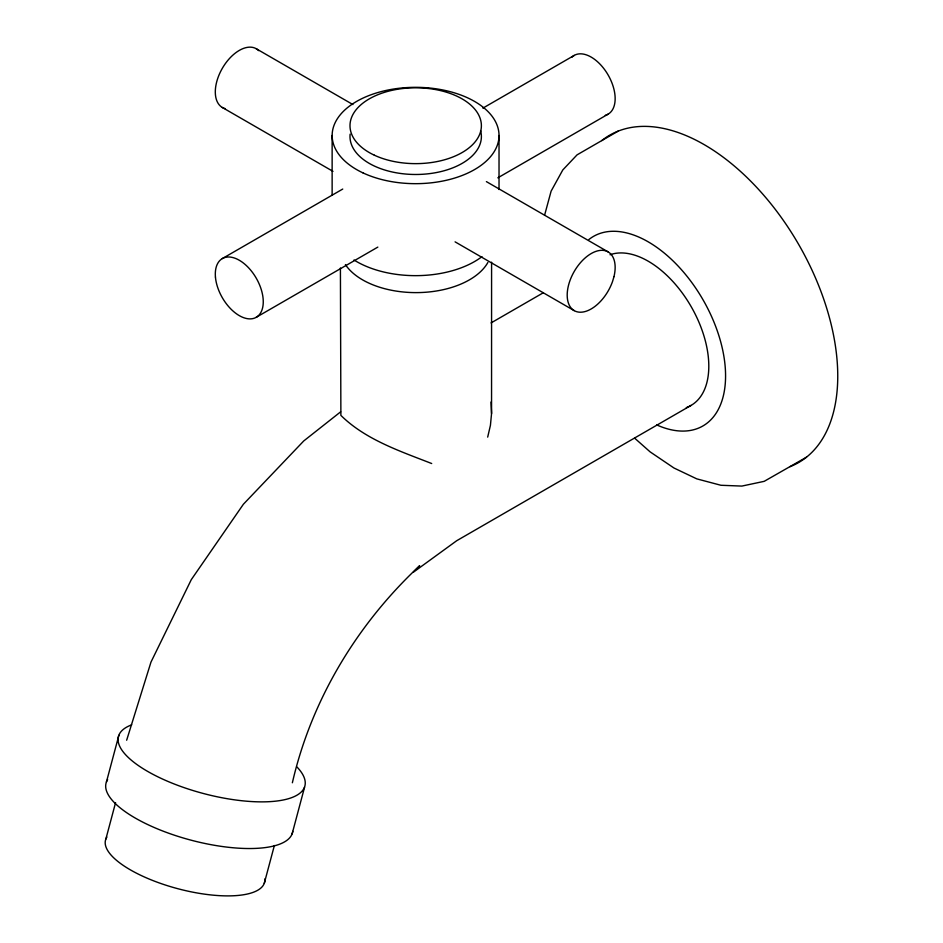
<?xml version="1.0" encoding="UTF-8"?>
<svg xmlns="http://www.w3.org/2000/svg" width="943" height="943" viewBox="0 0 943 943"><rect width="100%" height="100%" fill="white"/><g stroke="black" fill="none" stroke-linecap="round" stroke-linejoin="round"><path stroke-width="1.41" d="M487.684 437.116L490.431 425.317L491.551 413.529L491.586 262.189M106.429 781.983L118.865 735.34M105.852 839.117L115.576 802.634M264.264 883.379L274.378 845.494M292.13 833.871L304.565 787.216M544.582 215.263L551.113 191.146L562.806 169.94L577.057 154.864L618.219 131.101M292.365 782.773C311.508 699.517 357.397 623.842 419.682 565.717L413.258 572.318L456.73 540.704L691.042 405.419M126.657 740.22L150.974 662.104L191.299 579.639L243.388 504.246L303.764 440.935L340.671 411.808M222.324 258.571L342.745 189.048M482.887 108.139L574.216 55.413M256.237 317.308L377.837 247.101M497.845 177.826L608.129 114.15M491.055 322.919L543.109 292.872M806.489 457.178L764.184 481.343L741.858 486.081L720.923 485.268L696.783 478.867L673.962 467.999L650.092 451.85L634.769 438.271M431.694 463.532C400.103 451.167 365.401 439.615 340.883 415.38L340.411 267.989M256.237 48.741L352.906 104.555M486.388 181.622L608.129 251.899M222.324 107.478L332.973 171.355M455.092 241.856L574.216 310.636M491.02 402.001L491.551 413.529M499.024 135.497L499.024 189.519M332.136 135.497L332.136 195.366M264.865 878.923A82.289 28.396 14.9 0 1 178.144 888.789A82.289 28.396 14.9 0 1 106.877 837.089M601.752 140.601A188.977 109.105 60 0 1 798.603 244.331A188.977 109.105 60 0 1 790.01 466.691M588.904 239.522A109.435 63.181 60 0 1 716.397 328.364A109.435 63.181 60 0 1 656.764 424.939M480.576 130.617A65.704 37.932 0 0 1 418.786 174.443A65.704 37.932 0 0 1 350.124 134.165M225.188 108.645A33.913 19.579 -60 0 1 222.324 68.32A33.913 19.579 -60 0 1 258.688 50.627M571.776 57.299A33.913 19.579 60 0 1 608.129 74.992A33.913 19.579 60 0 1 605.265 115.317M610.038 254.763A85.719 49.496 60 0 1 695.297 314.337A85.719 49.496 60 0 1 686.327 407.6M481.967 256.661A83.444 48.176 0 0 1 353.99 259.985M487.885 262.46A75.593 43.637 0 0 1 417.973 292.601A75.593 43.637 0 0 1 345.421 264.606M292.766 831.337A96.457 33.288 14.9 0 1 187.516 839.211A96.457 33.288 14.9 0 1 107.643 779.613M297.033 767.048A96.457 33.288 14.9 0 1 206.057 794.195A96.457 33.288 14.9 0 1 131.678 724.849M613.976 276.653L612.537 281.509A33.913 19.579 -60 0 1 571.776 308.738A33.913 19.579 -60 0 1 587.418 256.083A33.913 19.579 -60 0 1 613.976 276.653M374.347 155.194A65.704 37.932 0 0 0 480.576 131.643A65.704 37.932 0 0 0 392.147 90.304A65.704 37.932 0 0 0 374.347 155.194M215.44 277.065A33.913 19.579 60 0 0 253.372 318.475A33.913 19.579 60 0 0 249.035 268.272A33.913 19.579 60 0 0 215.44 277.065M363.067 172.934A83.444 48.176 0 0 0 497.998 143.041A83.444 48.176 0 0 0 385.675 90.528A83.444 48.176 0 0 0 363.067 172.934"/></g></svg>
